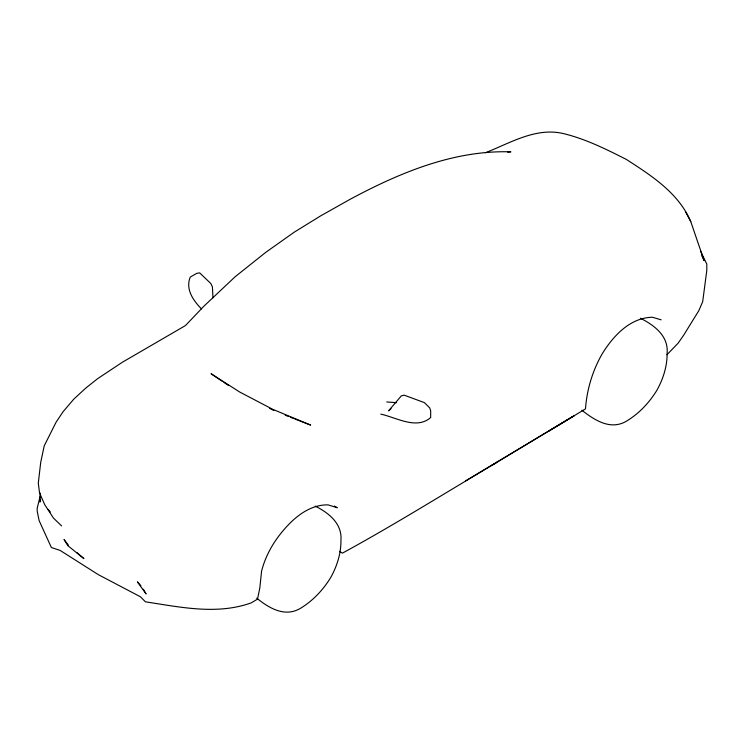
<?xml version="1.0" encoding="UTF-8"?>
<svg xmlns="http://www.w3.org/2000/svg" width="744" height="744" viewBox="0 0 744 744"><rect width="100%" height="100%" fill="white"/><g stroke="black" fill="none" stroke-linecap="round" stroke-linejoin="round"><path stroke-width="1.12" d="M40.39 493.151L39.953 502.023L40.669 499.866M40.529 494.583L37.2 508.273L37.2 511.258L39.134 520.633L51.373 547.528L60.097 550.402L98.385 574.684L140.439 596.79L145.424 601.822C180.308 607.113 216.746 615.158 251.147 602.91L257.517 599.143L259.814 588.002L261.59 571.113C265.971 553.843 275.643 538.135 287.891 525.348C298.307 514.225 312.21 504.544 328.058 504.878L337.264 507.734L334.316 506.032M666.95 354.749L678.165 343.124L683.755 335.07L698.904 310.518L702.689 301.646L706.8 270.435L706.8 264.064L700.523 251.193M391.046 408.633L388.582 410.837L401.267 395.91L404.187 395.166L424.406 402.625L429.707 407.861L430.674 410.8L430.674 417.561C416.389 429.995 396.487 417.477 380.779 414.138M548.514 431.25L574.052 415.812L465.716 480.819M497.131 462.21C445.703 492.668 394.887 524.529 342.445 553.127L339.469 551.406M491.486 465.549L585.491 408.893C586.821 389.67 592.559 370.726 602.082 354.023C613.065 336.149 629.945 317.651 652.423 317.251L661.156 319.827M485.358 152.752C510.179 143.099 535.671 127.094 563.273 133.548C585.528 138.895 606.034 149.144 626.336 159.411C651.446 175.631 678.649 193.003 690.785 221.666L704.112 260.642L701.759 255.694M507.594 152.12L510.868 151.841C453.766 149.981 399.314 172.887 349.94 199.392L320.487 215.965L294.113 232.258L265.803 252.309L235.178 276.712L203.968 306.128L185.442 325.574L122.239 362.319L97.585 378.705L85.606 388.238L73.889 399.044L63.1 411.692L56.153 422.081L44.231 445.814L40.725 462.303L38.288 483.2L39.553 492.956L44.733 504.692L53.512 518.14L61.622 525.915M386.731 401.955L396.543 402.671M294.605 418.9L310.657 425.103L272.546 409.228L239.782 392.069L211.054 373.721L221.982 381.114M285.231 415.208L288.347 416.435M290.42 417.263L293.536 418.491M269.7 408.447L273.829 410.502M640.379 318.209C654.106 325.156 668.586 335.814 667.126 353.084C667.266 366.178 663.22 378.882 656.906 390.247C649.689 402.011 640.138 412.427 628.475 419.904C611.959 431.306 595.46 420.927 581.864 410.223M315.158 506.106C328.681 512.802 342.324 523.599 340.947 540.358C341.078 553.452 337.032 566.147 330.717 577.521C323.501 589.285 313.949 599.701 302.287 607.178C286.217 618.227 269.895 608.797 256.643 598.12M223.87 382.388L228.613 385.569M68.439 545.212L64.031 539.493L67.76 545.612L83.923 558.623L77.041 552.662M140.849 585.751L137.407 581.855L146.094 593.972L143.332 589.22M201.457 308.872C193.254 300.557 185.228 289.165 190.278 277.066L196.723 273.355L199.643 272.862L210.803 283.511L212.421 286.886L212.979 297.805M48.1 509.361L50.322 511.993M685.531 211.715L690.785 221.666"/></g></svg>
